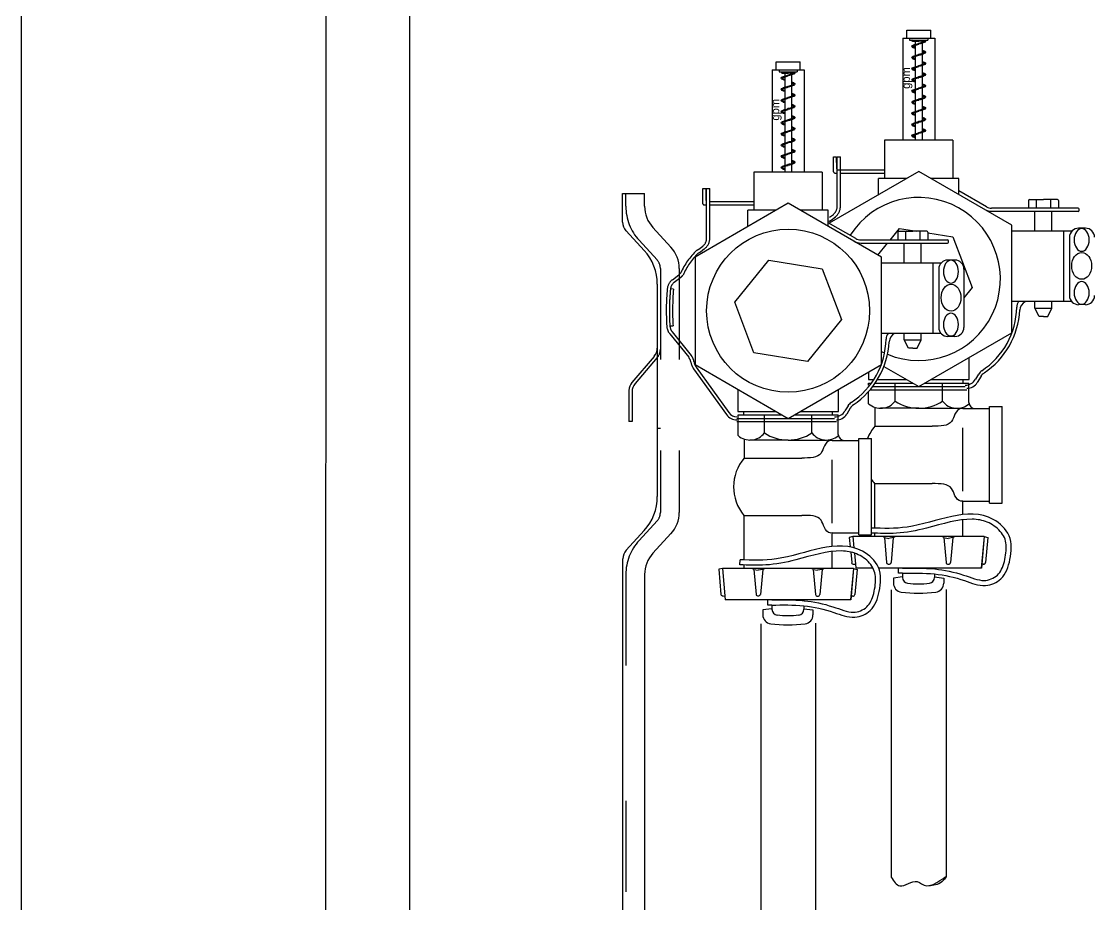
# Paper-space layout 'WB-R INST' of a CAD drawing. Header units: inches. Extents: x 0.2 to 34.4, y 0.5 to 23.
# Drawn here: x 13.232 to 14.412, y 19.103 to 20.073 of the extents above; entities that cross this region are included whole.
import ezdxf

# ---------------------------------------------------------------- set-up
doc = ezdxf.new("R2010")
doc.units = ezdxf.units.IN
doc.header["$MEASUREMENT"] = 0
doc.linetypes.add('DASHED', pattern=[0.75, 0.5, -0.25])
for name, color, linetype in [('D_CLAMP', 4, 'Continuous'), ('D_OBJECTS', 4, 'Continuous'), ('D_PEX TUBING', 6, 'Continuous'), ('S_PANEL DETAIL', 7, 'Continuous')]:
    doc.layers.add(name, color=color, linetype=linetype)
doc.styles.get("Standard").update_dxf_attribs({"font": 'arial.ttf'})

# ---------------------------------------------------------------- blocks, each defined once
blk = doc.blocks.new('WB-R Bury Point Detail')
at = {"layer": 'D_CLAMP', "color": 1}
blk.add_line((82.74, 527.88), (83.01, 527.88), dxfattribs=at)
at = {"layer": 'D_CLAMP'}
for p, q in [((83.01, 524.48), (83.01, 527.98)), ((83.33, 524.47), (83.33, 527.98)), ((68.42, 508.68), (68.42, 508.7))]:
    blk.add_line(p, q, dxfattribs=at)
at = {"layer": 'D_CLAMP', "color": 1}
for centre in [(82.74, 527.99), (83.06, 528.31)]:
    blk.add_arc(centre, 0.102, 180, 270, dxfattribs=at)
at = {"layer": 'D_CLAMP', "color": 142}
blk.add_arc((66.26, 518.34), 1.02, 307.6239, 322.3269, dxfattribs=at)
at = {"layer": 'D_OBJECTS', "color": 42, "ltscale": 12}
for p, q in [((90.08, 541.61), (90.08, 542.43)), ((90.08, 542.43), (92.53, 542.43)), ((92.53, 541.61), (92.53, 542.43)), ((89.68, 541.61), (92.94, 541.61)), ((89.68, 541.61), (89.68, 531.22)), ((90.38, 541.61), (90.38, 541.41)), ((90.38, 541.41), (92.23, 541.41)), ((90.65, 541.32), (91.46, 541.32)), ((90.69, 541.32), (90.69, 541.29)), ((90.69, 541.29), (91.31, 541.29)), ((90.96, 541.29), (90.96, 540.98)), ((90.96, 540.9), (90.96, 539.84)), ((91.93, 541.29), (91.31, 541.29)), ((91.46, 541.32), (91.46, 541.41)), ((91.65, 541.29), (91.65, 541.17)), ((91.65, 541.09), (91.65, 540.04)), ((91.93, 541.41), (91.93, 541.29)), ((92.23, 541.61), (92.23, 541.41)), ((92.94, 541.61), (92.94, 531.22)), ((91.65, 539.95), (91.65, 538.9)), ((76.78, 538.38), (76.78, 539.19)), ((76.78, 539.19), (79.23, 539.19)), ((79.23, 538.38), (79.23, 539.19)), ((90.96, 539.76), (90.96, 538.71)), ((91.65, 538.81), (91.65, 537.76)), ((76.37, 538.38), (79.63, 538.38)), ((76.37, 538.38), (76.37, 527.98)), ((77.08, 538.38), (77.08, 538.18)), ((77.08, 538.18), (78.93, 538.18)), ((77.35, 538.09), (78.15, 538.09)), ((77.38, 538.09), (77.38, 538.06)), ((77.38, 538.06), (78, 538.06)), ((77.66, 538.06), (77.66, 537.75)), ((77.66, 537.66), (77.66, 536.61)), ((78.62, 538.06), (78, 538.06)), ((78.15, 538.09), (78.15, 538.18)), ((78.35, 538.06), (78.35, 537.94)), ((78.35, 537.85), (78.35, 536.8)), ((78.62, 538.18), (78.62, 538.06)), ((78.93, 538.38), (78.93, 538.18)), ((79.63, 538.38), (79.63, 527.98)), ((90.96, 538.62), (90.96, 537.57)), ((91.65, 537.68), (91.65, 536.62)), ((77.66, 536.52), (77.66, 535.47)), ((78.35, 536.72), (78.35, 535.66)), ((90.96, 537.48), (90.96, 536.43)), ((91.65, 536.54), (91.65, 535.49)), ((78.35, 535.58), (78.35, 534.53)), ((90.96, 536.35), (90.96, 535.29)), ((77.66, 535.39), (77.66, 534.33)), ((78.35, 534.44), (78.35, 533.39)), ((90.96, 535.21), (90.96, 534.16)), ((91.65, 535.4), (91.65, 534.35)), ((77.66, 534.25), (77.66, 533.2)), ((78.35, 533.3), (78.35, 532.25)), ((90.96, 534.07), (90.96, 533.02)), ((91.65, 534.26), (91.65, 533.21)), ((77.66, 533.11), (77.66, 532.06)), ((78.35, 532.17), (78.35, 531.11)), ((90.96, 532.93), (90.96, 531.88)), ((91.65, 533.12), (91.65, 532.07)), ((77.66, 531.97), (77.66, 530.92)), ((90.96, 531.79), (90.96, 531.22)), ((91.65, 531.99), (91.65, 531.22)), ((77.66, 530.84), (77.66, 529.78)), ((78.35, 531.03), (78.35, 529.98)), ((77.66, 529.7), (77.66, 528.65)), ((78.35, 529.89), (78.35, 528.84)), ((77.66, 528.56), (77.66, 527.98)), ((78.35, 528.75), (78.35, 527.98))]:
    blk.add_line(p, q, dxfattribs=at)
at = {"layer": 'D_OBJECTS', "color": 1, "ltscale": 12}
for p, q in [((87.83, 531.22), (87.83, 527.32)), ((94.78, 531.22), (87.83, 531.22)), ((94.78, 531.22), (94.78, 527.32)), ((81.48, 527.98), (74.52, 527.98)), ((74.52, 527.98), (74.52, 524.09)), ((81.48, 527.98), (81.48, 524.09)), ((90.07, 527.32), (87.22, 527.32)), ((87.22, 525.68), (87.22, 527.32)), ((95.39, 527.32), (92.57, 527.32)), ((95.39, 525.69), (95.39, 527.32)), ((76.76, 524.09), (73.91, 524.09)), ((73.91, 522.44), (73.91, 524.09)), ((82.09, 524.09), (79.26, 524.09)), ((82.09, 522.46), (82.09, 524.09)), ((106.89, 521.95), (100.8, 521.95)), ((106.04, 521.95), (106.04, 514.79)), ((106.65, 521.34), (106.65, 515.4)), ((108.29, 522.26), (107.58, 522.26)), ((93.58, 518.72), (87.5, 518.72)), ((92.74, 518.72), (92.74, 511.55)), ((93.35, 518.1), (93.35, 512.17)), ((94.99, 519.02), (94.27, 519.02)), ((95.91, 518.1), (95.91, 512.17)), ((106.89, 514.79), (100.8, 514.79)), ((108.29, 514.48), (107.58, 514.48)), ((93.58, 511.55), (87.5, 511.55)), ((94.99, 511.25), (94.27, 511.25)), ((96.41, 509.08), (96.41, 506.86)), ((86.18, 507.62), (86.18, 506.86)), ((86.2, 506.86), (86.74, 506.86)), ((86.21, 506.49), (86.49, 506.49)), ((86.21, 506.28), (86.21, 506.49)), ((86.62, 506.14), (96.04, 506.14)), ((86.88, 506.49), (90.7, 506.49)), ((87.12, 506.86), (90.07, 506.86)), ((88.9, 504.66), (88.9, 506.49)), ((91.93, 506.49), (96.42, 506.49)), ((92.57, 506.86), (96.43, 506.86)), ((93.74, 504.66), (93.74, 506.49)), ((95.83, 506.49), (95.83, 506.86)), ((96.42, 504.51), (96.42, 506.49)), ((72.88, 505.87), (72.88, 503.62)), ((83.11, 505.85), (83.11, 503.62)), ((86.21, 504.39), (86.21, 505.64)), ((86.37, 505.82), (96.22, 505.82)), ((91.32, 503.94), (87.42, 503.94)), ((91.32, 503.94), (95.22, 503.94)), ((72.8, 502.9), (82.74, 502.9)), ((72.9, 503.62), (76.76, 503.62)), ((72.91, 503.26), (77.39, 503.26)), ((72.91, 501.16), (72.91, 503.26)), ((73.5, 503.26), (73.5, 503.62)), ((75.59, 501.42), (75.59, 503.26)), ((78.63, 503.26), (83.12, 503.26)), ((79.26, 503.62), (83.13, 503.62)), ((80.43, 501.42), (80.43, 503.26)), ((82.53, 503.26), (82.53, 503.63)), ((83.12, 501.28), (83.12, 503.26)), ((72.8, 502.58), (82.92, 502.58)), ((78.01, 500.7), (74.11, 500.7)), ((78.01, 500.7), (81.92, 500.7))]:
    blk.add_line(p, q, dxfattribs=at)
at = {"layer": 'D_OBJECTS', "color": 142, "ltscale": 12}
for p, q in [((82.63, 529.53), (82.95, 529.53)), ((82.63, 527.99), (82.63, 529.53)), ((82.96, 528.31), (82.95, 529.53)), ((83.01, 529.53), (83.33, 529.53)), ((83.01, 524.48), (83.01, 529.53)), ((83.33, 524.47), (83.33, 529.53)), ((98.21, 524.43), (95.39, 526.06)), ((102.48, 525.09), (102.48, 524.3)), ((102.58, 525.19), (104, 525.19)), ((103.27, 525.19), (103.27, 524.3)), ((105.43, 525.19), (104, 525.19)), ((104.74, 525.19), (104.74, 524.3)), ((105.53, 525.09), (105.53, 524.3)), ((107.53, 524.3), (98.72, 524.3)), ((98.72, 523.98), (107.53, 523.98)), ((103.14, 521.95), (103.14, 523.98)), ((104.86, 521.95), (104.86, 523.98)), ((107.63, 524.08), (107.63, 524.19)), ((84.9, 521.2), (82.09, 522.82)), ((89.17, 521.86), (89.17, 521.06)), ((89.28, 521.96), (90.7, 521.96)), ((89.96, 521.96), (89.96, 521.06)), ((92.12, 521.96), (90.7, 521.96)), ((91.43, 521.96), (91.43, 521.06)), ((92.22, 521.86), (92.22, 521.06)), ((94.23, 521.06), (85.41, 521.06)), ((85.41, 520.74), (94.23, 520.74)), ((89.84, 518.72), (89.84, 520.74)), ((91.56, 518.72), (91.56, 520.74)), ((103.14, 514.13), (103.14, 514.79)), ((103.14, 514.22), (103.14, 514.79)), ((104.86, 514.13), (104.86, 514.79)), ((104.86, 514.29), (104.86, 514.79)), ((103.14, 514.13), (104.86, 514.13)), ((103.56, 513.29), (103.14, 514.13)), ((104.44, 513.29), (104.86, 514.13)), ((104, 513.29), (103.56, 513.29)), ((104, 513.29), (104.44, 513.29)), ((89.84, 510.9), (89.84, 511.55)), ((89.84, 510.99), (89.84, 511.55)), ((91.56, 510.9), (91.56, 511.55)), ((91.56, 511.06), (91.56, 511.55)), ((89.84, 510.9), (91.56, 510.9)), ((90.26, 510.06), (89.84, 510.9)), ((91.14, 510.06), (91.56, 510.9)), ((90.7, 510.06), (90.26, 510.06)), ((90.7, 510.06), (91.14, 510.06)), ((97.41, 507.42), (97.09, 506.89)), ((97.65, 507.19), (97.27, 506.57)), ((84.11, 504.19), (83.79, 503.66)), ((84.34, 503.96), (83.97, 503.34)), ((86.84, 504.03), (86.84, 502.1)), ((95.8, 503.9), (98.52, 503.9)), ((97.04, 503.9), (98.52, 503.9)), ((98.52, 504.1), (99.8, 504.1)), ((98.52, 494.27), (98.52, 504.1)), ((99.8, 494.27), (99.8, 504.1)), ((86.84, 502.1), (92.69, 502.1)), ((95.79, 495.48), (95.79, 501.94)), ((73.54, 500.8), (73.54, 498.87)), ((85.22, 500.86), (86.5, 500.86)), ((85.22, 491.04), (85.22, 500.86)), ((86.5, 491.04), (86.5, 500.86)), ((73.54, 498.87), (79.39, 498.87)), ((82.48, 492.25), (82.48, 498.7)), ((86.82, 496.26), (92.69, 496.26)), ((86.82, 496.26), (86.82, 491.73)), ((95.77, 494.47), (95.77, 493.11)), ((95.8, 494.47), (98.52, 494.47)), ((98.52, 494.27), (99.8, 494.27)), ((73.51, 493.03), (79.39, 493.03)), ((73.51, 493.03), (73.51, 488.49)), ((95.77, 492.59), (95.77, 490.87)), ((82.47, 491.24), (82.46, 489.87)), ((82.49, 491.24), (85.22, 491.24)), ((84.61, 490.87), (84.24, 490.77)), ((84.24, 490.77), (84.33, 489.83)), ((84.61, 490.87), (84.71, 489.74)), ((97.98, 490.87), (84.61, 490.87)), ((85.22, 491.04), (86.5, 491.04)), ((86.82, 491.22), (86.82, 490.87)), ((87.81, 490.77), (87.66, 490.87)), ((87.81, 490.77), (88.04, 488.22)), ((87.81, 490.77), (88.27, 490.69)), ((88.72, 490.77), (88.27, 490.69)), ((88.72, 490.77), (88.49, 488.22)), ((88.72, 490.77), (88.87, 490.87)), ((93.86, 490.77), (93.71, 490.87)), ((93.86, 490.77), (94.1, 488.22)), ((93.86, 490.77), (94.32, 490.69)), ((94.78, 490.77), (94.32, 490.69)), ((94.78, 490.77), (94.54, 488.22)), ((94.78, 490.77), (94.93, 490.87)), ((97.97, 490.87), (97.68, 487.67)), ((97.98, 490.87), (97.69, 487.67)), ((97.97, 490.87), (98.34, 490.77)), ((98.34, 490.77), (98.11, 488.22)), ((73.1, 488), (73.12, 488.51)), ((82.46, 489.36), (82.46, 487.64)), ((84.38, 489.3), (84.48, 488.23)), ((84.77, 489.19), (84.9, 487.68)), ((71.31, 487.64), (70.94, 487.54)), ((70.94, 487.54), (71.17, 484.99)), ((71.31, 487.64), (71.6, 484.44)), ((84.68, 487.64), (71.31, 487.64)), ((73.51, 487.98), (73.51, 487.64)), ((74.5, 487.53), (74.35, 487.64)), ((74.5, 487.53), (74.74, 484.99)), ((74.5, 487.53), (74.96, 487.46)), ((75.42, 487.53), (74.96, 487.46)), ((75.42, 487.53), (75.18, 484.99)), ((75.42, 487.53), (75.57, 487.64)), ((80.56, 487.53), (80.41, 487.64)), ((80.56, 487.53), (80.79, 484.99)), ((80.56, 487.53), (81.01, 487.45)), ((81.47, 487.53), (81.01, 487.45)), ((81.47, 487.53), (81.24, 484.99)), ((81.47, 487.53), (81.62, 487.64)), ((84.67, 487.63), (84.37, 484.44)), ((84.68, 487.64), (84.38, 484.44)), ((84.66, 488.06), (84.87, 488.07)), ((84.67, 487.63), (85.04, 487.53)), ((85.04, 487.53), (84.8, 484.99)), ((86.65, 487.67), (84.9, 487.67)), ((97.69, 487.67), (87.22, 487.67)), ((89.24, 487.14), (89.24, 487.67)), ((89.67, 487.68), (89.67, 487.65)), ((92.91, 487.68), (92.91, 487.58)), ((97.92, 488.05), (97.71, 488.07)), ((89.67, 486.77), (88.73, 486.64)), ((88.73, 486.64), (88.73, 486.14)), ((89.67, 487.14), (89.24, 487.14)), ((89.67, 487.14), (89.67, 486.71)), ((92.91, 487.07), (92.91, 486.7)), ((92.91, 486.77), (93.85, 486.64)), ((93.85, 486.64), (93.85, 486.14)), ((71.36, 484.82), (71.56, 484.84)), ((84.38, 484.44), (71.59, 484.44)), ((75.93, 483.9), (75.93, 484.44)), ((76.36, 484.44), (76.36, 484.42)), ((79.6, 484.44), (79.6, 484.35)), ((84.61, 484.82), (84.41, 484.84)), ((76.36, 483.53), (75.43, 483.41)), ((75.43, 483.41), (75.43, 482.91)), ((76.36, 483.9), (75.93, 483.9)), ((76.36, 483.9), (76.36, 483.47)), ((79.6, 483.83), (79.6, 483.47)), ((79.61, 483.53), (80.54, 483.41)), ((80.54, 483.41), (80.54, 482.9))]:
    blk.add_line(p, q, dxfattribs=at)
at = {"layer": 'D_OBJECTS', "color": 142, "linetype": 'DASHED'}
for p, q in [((83.06, 528.2), (87.83, 528.2)), ((83.33, 527.88), (87.83, 527.88)), ((61.48, 524.49), (61.48, 525.79)), ((63.4, 524.49), (63.4, 525.79)), ((63.4, 524.49), (63.4, 525.79)), ((69.33, 526.3), (69.65, 526.3)), ((69.33, 524.75), (69.33, 526.3)), ((69.65, 525.07), (69.65, 526.3)), ((69.71, 526.3), (70.03, 526.3)), ((69.71, 521.25), (69.71, 526.3)), ((70.03, 521.24), (70.03, 526.3)), ((69.43, 524.65), (69.71, 524.65)), ((70.03, 524.97), (74.52, 524.97)), ((70.03, 524.65), (74.52, 524.65)), ((82.23, 523.37), (82.62, 523.67)), ((82.39, 523.09), (82.82, 523.42)), ((62.83, 521.03), (64.67, 519.03)), ((68.92, 520.14), (69.31, 520.44)), ((69.09, 519.86), (69.51, 520.19)), ((65, 518.16), (65, 493.33)), ((66.92, 518.16), (66.92, 493.33)), ((66.22, 517.01), (66.89, 517.53)), ((66.42, 516.76), (67.08, 517.28)), ((66.34, 516.04), (66.02, 516.08)), ((65.95, 511.52), (67.89, 509.12)), ((65.95, 511.52), (66.55, 510.79)), ((66.29, 512.3), (65.97, 512.28)), ((66.2, 511.72), (68.14, 509.32)), ((62.83, 490.46), (64.67, 492.47)), ((61.48, 487.01), (61.48, 469.8)), ((61.48, 463.98), (61.48, 447.07))]:
    blk.add_line(p, q, dxfattribs=at)
at = {"layer": 'D_OBJECTS', "color": 142}
for p, q in [((61.16, 525.79), (63.4, 525.79)), ((61.16, 522.87), (61.16, 525.79)), ((63.4, 524.49), (63.4, 525.79)), ((64.24, 522.33), (66.08, 520.32)), ((61.5, 522.01), (63.34, 520)), ((64.68, 516.55), (64.68, 494.95)), ((64.38, 509.22), (62.11, 506.57)), ((64.69, 509.11), (62.43, 506.45)), ((68.65, 508.13), (71.97, 503.49)), ((68.39, 507.95), (71.72, 503.3)), ((61.8, 505.74), (61.8, 502.57)), ((62.12, 505.62), (62.12, 502.57)), ((62.12, 502.57), (61.8, 502.57)), ((64.68, 501.91), (65, 501.91)), ((82.49, 500.66), (85.22, 500.66)), ((61.5, 489.49), (63.34, 491.49)), ((64.24, 489.17), (66.08, 491.17)), ((61.16, 488.62), (61.16, 446.92)), ((63.4, 487.01), (63.4, 447.07))]:
    blk.add_line(p, q, dxfattribs=at)
at = {"layer": 'D_OBJECTS', "ltscale": 12}
for p, q in [((94.33, 520.85), (94.33, 520.96)), ((83.73, 500.66), (85.22, 500.66))]:
    blk.add_line(p, q, dxfattribs=at)
at = {"layer": 'D_OBJECTS', "color": 1, "ltscale": 12}
for points in [[(91.32, 528.04), (82.18, 522.77)], [(91.32, 506.14), (100.8, 511.61), (100.8, 522.57), (91.32, 528.04)], [(78.01, 524.81), (68.53, 519.33), (68.53, 508.38), (78.01, 502.9)], [(78.01, 502.9), (87.5, 508.38), (87.5, 519.33), (78.01, 524.81)], [(88.39, 521.06), (89.35, 522.24), (91.1, 521.96)], [(92.22, 521.78), (94.79, 521.37), (96.76, 516.22), (95.91, 515.17)], [(87.15, 519.53), (88.13, 520.74)], [(87.46, 508.36), (87.49, 508.35)], [(87.77, 508.19), (91.32, 506.14)]]:
    blk.add_lwpolyline(points, dxfattribs=at)
blk.add_lwpolyline([(81.49, 518.13), (83.45, 512.98), (79.98, 508.71), (74.53, 509.58), (72.57, 514.73), (76.05, 519.01)], close=True, dxfattribs=at)
blk.add_circle((78.01, 513.86), 8.3, dxfattribs=at)
at = {"layer": 'D_OBJECTS', "color": 42, "ltscale": 12}
for centre, radius, start, end in [((90.65, 541.36), 0.0448, 90, 270), ((90.75, 540.76), 0.0408, 120.758, 241.4228), ((91.86, 540.17), 0.0408, 300.758, 61.4228), ((90.75, 539.63), 0.0408, 120.758, 241.4228), ((91.86, 539.03), 0.0408, 300.758, 61.4228), ((77.35, 538.13), 0.0448, 90, 270), ((90.75, 538.49), 0.0408, 120.758, 241.4228), ((91.86, 537.89), 0.0408, 300.758, 61.4228), ((77.45, 537.53), 0.0408, 120.758, 241.4228), ((78.56, 536.93), 0.0408, 300.758, 61.4228), ((90.75, 537.35), 0.0408, 120.758, 241.4228), ((91.86, 536.76), 0.0408, 300.758, 61.4228), ((77.45, 536.39), 0.0408, 120.758, 241.4228), ((78.56, 535.8), 0.0408, 300.758, 61.4228), ((90.75, 536.21), 0.0408, 120.758, 241.4228), ((91.86, 535.62), 0.0408, 300.758, 61.4228), ((77.45, 535.25), 0.0408, 120.758, 241.4228), ((78.56, 534.66), 0.0408, 300.758, 61.4228), ((90.75, 535.08), 0.0408, 120.758, 241.4228), ((91.86, 534.48), 0.0408, 300.758, 61.4228), ((77.45, 534.12), 0.0408, 120.758, 241.4228), ((78.56, 533.52), 0.0408, 300.758, 61.4228), ((90.75, 533.94), 0.0408, 120.758, 241.4228), ((91.86, 533.34), 0.0408, 300.758, 61.4228), ((77.45, 532.98), 0.0408, 120.758, 241.4228), ((78.56, 532.38), 0.0408, 300.758, 61.4228), ((90.75, 532.8), 0.0408, 120.758, 241.4228), ((91.86, 532.2), 0.0408, 300.758, 61.4228), ((77.45, 531.84), 0.0408, 120.758, 241.4228), ((78.56, 531.25), 0.0408, 300.758, 61.4228), ((90.75, 531.66), 0.0408, 120.758, 241.4228), ((77.45, 530.7), 0.0408, 120.758, 241.4228), ((78.56, 530.11), 0.0408, 300.758, 61.4228), ((77.45, 529.57), 0.0408, 120.758, 241.4228), ((78.56, 528.97), 0.0408, 300.758, 61.4228), ((77.45, 528.43), 0.0408, 120.758, 241.4228)]:
    blk.add_arc(centre, radius, start, end, dxfattribs=at)
at = {"layer": 'D_OBJECTS', "color": 142, "linetype": 'DASHED'}
for centre, radius, start, end in [((69.43, 524.75), 0.102, 180, 270), ((69.75, 525.07), 0.102, 180, 245.192), ((66.6, 524.49), 5.12, 180, 222.5104), ((81.99, 524.48), 1.02, 307.6239, 0), ((82, 524.47), 1.33, 307.6239, 0), ((81.77, 523.9), 1.02, 292.4308, 307.6239), ((68.69, 521.25), 1.02, 307.6239, 0), ((68.7, 521.24), 1.33, 307.6239, 0), ((68.3, 520.95), 1.02, 292.9209, 307.6239), ((73.91, 514.59), 7.52, 133.8736, 155.4129), ((73.83, 514.62), 7.13, 134.306, 156.2266), ((68.46, 520.67), 1.02, 292.4308, 307.6239), ((63.72, 518.16), 1.28, 0, 42.5104), ((67.03, 515.96), 1.33, 127.6239, 174.878), ((66.49, 518.11), 1.02, 307.6239, 322.8169), ((90.49, 513.86), 24.89, 174.878, 183.6295), ((90.81, 513.86), 24.89, 174.878, 183.6295), ((90.49, 513.86), 24.57, 174.8916, 183.6194), ((67.04, 515.95), 1.02, 127.6239, 174.8916), ((90.81, 513.86), 24.57, 174.8916, 183.6194), ((66.98, 512.36), 1.33, 183.6295, 219.5109), ((66.99, 512.37), 1.02, 183.6194, 219.5109), ((63.72, 509.94), 1.28, 319.5103, 0), ((67.11, 508.47), 1.33, 10, 39.5109), ((67.11, 508.47), 1.01, 10, 39.5109), ((69.73, 508.91), 1.65, 190, 215.56), ((69.73, 508.91), 1.33, 190, 215.56), ((63.72, 493.33), 1.28, 317.4896, 0), ((66.6, 487.01), 5.12, 137.4896, 180)]:
    blk.add_arc(centre, radius, start, end, dxfattribs=at)
at = {"layer": 'D_OBJECTS', "color": 1, "ltscale": 12}
for centre, radius, start, end in [((91.32, 517.09), 8.3, 247.4393, 147.5688), ((107.58, 521.34), 0.921, 90, 180), ((108.29, 521.34), 0.921, 0, 90), ((94.27, 518.1), 0.921, 90, 180), ((94.99, 518.1), 0.921, 0, 90), ((107.58, 515.4), 0.921, 180, 270), ((108.29, 515.4), 0.921, 270, 0), ((94.27, 512.17), 0.921, 180, 270), ((94.99, 512.17), 0.921, 270, 0), ((91.32, 517.09), 8.3, 242.6176, 245.1837), ((87.43, 505.79), 1.86, 228.9317, 322.2395), ((91.32, 508.37), 4.43, 236.8911, 270), ((91.32, 508.37), 4.43, 270, 303.1089), ((95.21, 505.79), 1.86, 217.7605, 311.0683), ((97.04, 504.51), 0.614, 180, 270), ((74.13, 502.56), 1.86, 228.9317, 322.2395), ((78.01, 505.13), 4.43, 236.8911, 270), ((78.01, 505.13), 4.43, 270, 303.1089), ((81.9, 502.56), 1.86, 217.7605, 311.0683), ((83.73, 501.28), 0.614, 180, 270)]:
    blk.add_arc(centre, radius, start, end, dxfattribs=at)
at = {"layer": 'D_OBJECTS', "color": 142, "ltscale": 12}
for centre, radius, start, end in [((102.58, 525.09), 0.102, 90, 180), ((105.43, 525.09), 0.102, 0, 90), ((98.72, 525.32), 1.34, 240, 270), ((98.72, 525.32), 1.02, 240, 270), ((107.53, 524.19), 0.102, 0, 90), ((107.53, 524.08), 0.102, 270, 0), ((89.28, 521.86), 0.102, 90, 180), ((92.12, 521.86), 0.102, 0, 90), ((85.41, 522.09), 1.34, 240, 270), ((85.41, 522.09), 1.02, 240, 270), ((102.31, 514.19), 1.02, 144.1313, 178.9218), ((102.62, 513.88), 1.02, 117.6073, 177.0544), ((93.39, 514.36), 7.9, 303.2795, 358.9218), ((93.39, 514.36), 8.22, 303.7362, 357.0544), ((89.01, 510.95), 1.02, 144.1313, 178.9218), ((89.32, 510.65), 1.02, 117.6073, 177.0544), ((80.08, 511.12), 7.9, 303.2795, 358.9218), ((80.08, 511.12), 8.22, 303.7362, 357.0544), ((98.29, 506.89), 1.02, 123.2795, 149.0362), ((98.52, 506.67), 1.02, 123.7362, 149.0362), ((96.04, 507.52), 1.23, 270, 329.0362), ((96.22, 507.2), 1.23, 270, 329.0362), ((84.98, 503.66), 1.02, 123.2795, 149.0362), ((85.22, 503.43), 1.02, 123.7362, 149.0362), ((82.74, 504.29), 1.23, 270, 329.0362), ((82.92, 503.97), 1.23, 270, 329.0362), ((90.28, 499.17), 4.52, 139.5314, 157.9999), ((76.98, 495.93), 4.52, 139.5314, 219.9483), ((90.28, 499.17), 4.52, 213.108, 219.9483), ((84.66, 488.24), 0.188, 185.2457, 280.4913), ((88.23, 488.24), 0.188, 185.2457, 280.4913), ((88.3, 488.24), 0.188, 259.4323, 354.678), ((94.28, 488.24), 0.188, 185.2838, 280.5295), ((94.35, 488.24), 0.188, 259.4705, 354.7162), ((97.92, 488.24), 0.188, 259.4705, 354.7162), ((90.25, 486.7), 0.584, 179.9809, 262.8267), ((92.32, 486.7), 0.584, 277.1351, 359.9809), ((89.65, 486.14), 0.921, 179.9809, 262.8267), ((91.29, 499.18), 14.07, 262.8267, 277.1351), ((91.29, 494.97), 8.91, 262.8267, 277.1351), ((92.93, 486.14), 0.921, 277.1351, 359.9809), ((71.36, 485.01), 0.188, 185.2457, 280.4913), ((74.93, 485.01), 0.188, 185.2457, 280.4913), ((74.99, 485.01), 0.188, 259.4323, 354.678), ((80.98, 485), 0.188, 185.2838, 280.5295), ((81.05, 485), 0.188, 259.4705, 354.7162), ((84.61, 485), 0.188, 259.4705, 354.7162), ((76.95, 483.47), 0.584, 179.9809, 262.8267), ((79.02, 483.47), 0.584, 277.1351, 359.9809), ((76.35, 482.91), 0.921, 179.9809, 262.8267), ((77.99, 495.95), 14.07, 262.8267, 277.1351), ((77.99, 491.74), 8.91, 262.8267, 277.1351), ((79.62, 482.91), 0.921, 277.1351, 359.9809)]:
    blk.add_arc(centre, radius, start, end, dxfattribs=at)
at = {"layer": 'D_OBJECTS', "color": 142}
for centre, radius, start, end in [((66.6, 524.49), 3.2, 180, 222.5104), ((62.44, 522.87), 1.28, 180, 222.5104), ((63.72, 518.16), 3.2, 0, 42.5104), ((59.57, 516.55), 5.12, 0, 42.5104), ((63.4, 510.06), 1.28, 319.5103, 0), ((63.08, 505.74), 1.28, 139.5103, 180), ((63.4, 505.62), 1.28, 139.5103, 180), ((72.8, 504.07), 1.33, 215.56, 270), ((72.8, 504.08), 1.02, 215.56, 270), ((59.57, 494.95), 5.12, 317.4896, 0), ((63.72, 493.33), 3.2, 317.4896, 0), ((62.68, 488.53), 1.51, 140.9235, 176.566), ((66.6, 487.01), 3.2, 137.4896, 180)]:
    blk.add_arc(centre, radius, start, end, dxfattribs=at)
at = {"layer": 'D_OBJECTS', "ltscale": 12}
for centre, start, end in [((94.23, 520.96), 0, 90), ((94.23, 520.85), 270, 0)]:
    blk.add_arc(centre, 0.102, start, end, dxfattribs=at)
at = {"layer": 'D_OBJECTS', "color": 1, "ltscale": 12, "extrusion": (0, 0, -1)}
for centre in [(107.9, 521.07), (94.59, 517.84), (107.9, 515.68), (94.59, 512.45)]:
    blk.add_ellipse(centre, major_axis=(0, 1.16), ratio=0.659326, dxfattribs=at)
at = {"layer": 'D_OBJECTS', "color": 1, "ltscale": 12}
for centre in [(107.9, 518.43), (94.6, 515.19)]:
    blk.add_ellipse(centre, major_axis=(0, -1.37), ratio=0.737405, dxfattribs=at)
at = {"layer": 'D_OBJECTS', "color": 42, "ltscale": 12}
for points, knots in [([(90.96, 540.54), (90.81, 540.6), (90.68, 540.64), (90.59, 540.76), (90.61, 540.82), (90.7, 540.89), (90.76, 540.92), (90.97, 540.99), (91.13, 541.03), (91.3, 541.07)], [0, 0, 0, 0, 0.0414597, 0.0414597, 0.0659514, 0.0659514, 0.0904432, 0.0904432, 0.1300967, 0.1300967, 0.1300967, 0.1300967]), ([(90.73, 540.8), (90.77, 540.82), (90.84, 540.86), (91.03, 540.92), (91.17, 540.96), (91.32, 541)], [0.07116385, 0.07116385, 0.07116385, 0.07116385, 0.09540635, 0.09540635, 0.13009672, 0.13009672, 0.13009672, 0.13009672]), ([(91.88, 541.27), (91.84, 541.25), (91.78, 541.21), (91.58, 541.15), (91.44, 541.11), (91.3, 541.07)], [0.07116385, 0.07116385, 0.07116385, 0.07116385, 0.09540635, 0.09540635, 0.13009672, 0.13009672, 0.13009672, 0.13009672]), ([(91.93, 541.39), (91.97, 541.38), (91.98, 541.37), (92.03, 541.31), (92, 541.25), (91.91, 541.18), (91.85, 541.16), (91.65, 541.08), (91.48, 541.04), (91.32, 541)], [0.03434367, 0.03434367, 0.03434367, 0.03434367, 0.04145969, 0.04145969, 0.06595145, 0.06595145, 0.09044321, 0.09044321, 0.13009672, 0.13009672, 0.13009672, 0.13009672]), ([(91.88, 541.27), (91.89, 541.28), (91.91, 541.28), (91.91, 541.29), (91.91, 541.29)], [0, 0, 0, 0, 0.004021317, 0.005032922, 0.005032922, 0.005032922, 0.005032922]), ([(90.96, 539.41), (90.81, 539.46), (90.68, 539.5), (90.59, 539.62), (90.61, 539.68), (90.7, 539.75), (90.76, 539.78), (90.97, 539.85), (91.13, 539.89), (91.3, 539.94)], [0, 0, 0, 0, 0.0414597, 0.0414597, 0.0659514, 0.0659514, 0.0904432, 0.0904432, 0.1300967, 0.1300967, 0.1300967, 0.1300967]), ([(90.73, 539.66), (90.77, 539.69), (90.84, 539.72), (91.03, 539.78), (91.17, 539.82), (91.32, 539.86)], [0.07116385, 0.07116385, 0.07116385, 0.07116385, 0.09540635, 0.09540635, 0.13009672, 0.13009672, 0.13009672, 0.13009672]), ([(91.88, 540.13), (91.84, 540.11), (91.78, 540.08), (91.58, 540.01), (91.44, 539.97), (91.3, 539.94)], [0.07116385, 0.07116385, 0.07116385, 0.07116385, 0.09540635, 0.09540635, 0.13009672, 0.13009672, 0.13009672, 0.13009672]), ([(91.65, 540.39), (91.8, 540.33), (91.93, 540.3), (92.03, 540.18), (92, 540.11), (91.91, 540.05), (91.85, 540.02), (91.65, 539.94), (91.48, 539.9), (91.32, 539.86)], [0, 0, 0, 0, 0.0414597, 0.0414597, 0.0659514, 0.0659514, 0.0904432, 0.0904432, 0.1300967, 0.1300967, 0.1300967, 0.1300967]), ([(90.96, 538.27), (90.81, 538.32), (90.68, 538.36), (90.59, 538.48), (90.61, 538.55), (90.7, 538.61), (90.76, 538.64), (90.97, 538.71), (91.13, 538.76), (91.3, 538.8)], [0, 0, 0, 0, 0.0414597, 0.0414597, 0.0659514, 0.0659514, 0.0904432, 0.0904432, 0.1300967, 0.1300967, 0.1300967, 0.1300967]), ([(90.73, 538.52), (90.77, 538.55), (90.84, 538.58), (91.03, 538.64), (91.17, 538.68), (91.32, 538.72)], [0.07116385, 0.07116385, 0.07116385, 0.07116385, 0.09540635, 0.09540635, 0.13009672, 0.13009672, 0.13009672, 0.13009672]), ([(91.88, 539), (91.84, 538.97), (91.78, 538.94), (91.58, 538.88), (91.44, 538.84), (91.3, 538.8)], [0.07116385, 0.07116385, 0.07116385, 0.07116385, 0.09540635, 0.09540635, 0.13009672, 0.13009672, 0.13009672, 0.13009672]), ([(91.65, 539.25), (91.8, 539.2), (91.93, 539.16), (92.03, 539.04), (92, 538.97), (91.91, 538.91), (91.85, 538.88), (91.65, 538.81), (91.48, 538.76), (91.32, 538.72)], [0, 0, 0, 0, 0.0414597, 0.0414597, 0.0659514, 0.0659514, 0.0904432, 0.0904432, 0.1300967, 0.1300967, 0.1300967, 0.1300967]), ([(77.66, 537.31), (77.51, 537.37), (77.38, 537.4), (77.28, 537.52), (77.31, 537.59), (77.39, 537.65), (77.46, 537.68), (77.66, 537.75), (77.83, 537.8), (77.99, 537.84)], [0, 0, 0, 0, 0.0414597, 0.0414597, 0.0659514, 0.0659514, 0.0904432, 0.0904432, 0.1300967, 0.1300967, 0.1300967, 0.1300967]), ([(77.43, 537.57), (77.47, 537.59), (77.53, 537.62), (77.73, 537.69), (77.87, 537.72), (78.01, 537.76)], [0.07116385, 0.07116385, 0.07116385, 0.07116385, 0.09540635, 0.09540635, 0.13009672, 0.13009672, 0.13009672, 0.13009672]), ([(78.58, 538.04), (78.54, 538.01), (78.47, 537.98), (78.28, 537.92), (78.14, 537.88), (77.99, 537.84)], [0.07116385, 0.07116385, 0.07116385, 0.07116385, 0.09540635, 0.09540635, 0.13009672, 0.13009672, 0.13009672, 0.13009672]), ([(78.62, 538.16), (78.66, 538.15), (78.68, 538.14), (78.72, 538.08), (78.7, 538.02), (78.61, 537.95), (78.55, 537.92), (78.34, 537.85), (78.18, 537.81), (78.01, 537.76)], [0.03434367, 0.03434367, 0.03434367, 0.03434367, 0.04145969, 0.04145969, 0.06595145, 0.06595145, 0.09044321, 0.09044321, 0.13009672, 0.13009672, 0.13009672, 0.13009672]), ([(78.58, 538.04), (78.59, 538.04), (78.6, 538.05), (78.61, 538.06), (78.61, 538.06)], [0, 0, 0, 0, 0.004021317, 0.005032922, 0.005032922, 0.005032922, 0.005032922]), ([(90.96, 537.13), (90.81, 537.19), (90.68, 537.22), (90.59, 537.34), (90.61, 537.41), (90.7, 537.47), (90.76, 537.5), (90.97, 537.57), (91.13, 537.62), (91.3, 537.66)], [0, 0, 0, 0, 0.0414597, 0.0414597, 0.0659514, 0.0659514, 0.0904432, 0.0904432, 0.1300967, 0.1300967, 0.1300967, 0.1300967]), ([(91.88, 537.86), (91.84, 537.83), (91.78, 537.8), (91.58, 537.74), (91.44, 537.7), (91.3, 537.66)], [0.07116385, 0.07116385, 0.07116385, 0.07116385, 0.09540635, 0.09540635, 0.13009672, 0.13009672, 0.13009672, 0.13009672]), ([(91.65, 538.11), (91.8, 538.06), (91.93, 538.02), (92.03, 537.9), (92, 537.84), (91.91, 537.77), (91.85, 537.74), (91.65, 537.67), (91.48, 537.63), (91.32, 537.58)], [0, 0, 0, 0, 0.0414597, 0.0414597, 0.0659514, 0.0659514, 0.0904432, 0.0904432, 0.1300967, 0.1300967, 0.1300967, 0.1300967]), ([(77.66, 536.17), (77.51, 536.23), (77.38, 536.27), (77.28, 536.38), (77.31, 536.45), (77.39, 536.52), (77.46, 536.54), (77.66, 536.62), (77.83, 536.66), (77.99, 536.7)], [0, 0, 0, 0, 0.0414597, 0.0414597, 0.0659514, 0.0659514, 0.0904432, 0.0904432, 0.1300967, 0.1300967, 0.1300967, 0.1300967]), ([(77.43, 536.43), (77.47, 536.45), (77.53, 536.48), (77.73, 536.55), (77.87, 536.59), (78.01, 536.62)], [0.07116385, 0.07116385, 0.07116385, 0.07116385, 0.09540635, 0.09540635, 0.13009672, 0.13009672, 0.13009672, 0.13009672]), ([(78.58, 536.9), (78.54, 536.88), (78.47, 536.84), (78.28, 536.78), (78.14, 536.74), (77.99, 536.7)], [0.07116385, 0.07116385, 0.07116385, 0.07116385, 0.09540635, 0.09540635, 0.13009672, 0.13009672, 0.13009672, 0.13009672]), ([(78.35, 537.16), (78.5, 537.1), (78.63, 537.06), (78.72, 536.94), (78.7, 536.88), (78.61, 536.81), (78.55, 536.78), (78.34, 536.71), (78.18, 536.67), (78.01, 536.62)], [0, 0, 0, 0, 0.0414597, 0.0414597, 0.0659514, 0.0659514, 0.0904432, 0.0904432, 0.1300967, 0.1300967, 0.1300967, 0.1300967]), ([(90.96, 535.99), (90.81, 536.05), (90.68, 536.09), (90.59, 536.21), (90.61, 536.27), (90.7, 536.34), (90.76, 536.36), (90.97, 536.44), (91.13, 536.48), (91.3, 536.52)], [0, 0, 0, 0, 0.0414597, 0.0414597, 0.0659514, 0.0659514, 0.0904432, 0.0904432, 0.1300967, 0.1300967, 0.1300967, 0.1300967]), ([(90.73, 537.39), (90.77, 537.41), (90.84, 537.44), (91.03, 537.51), (91.17, 537.54), (91.32, 537.58)], [0.07116385, 0.07116385, 0.07116385, 0.07116385, 0.09540635, 0.09540635, 0.13009672, 0.13009672, 0.13009672, 0.13009672]), ([(91.88, 536.72), (91.84, 536.7), (91.78, 536.66), (91.58, 536.6), (91.44, 536.56), (91.3, 536.52)], [0.07116385, 0.07116385, 0.07116385, 0.07116385, 0.09540635, 0.09540635, 0.13009672, 0.13009672, 0.13009672, 0.13009672]), ([(91.65, 536.98), (91.8, 536.92), (91.93, 536.88), (92.03, 536.76), (92, 536.7), (91.91, 536.63), (91.85, 536.6), (91.65, 536.53), (91.48, 536.49), (91.32, 536.44)], [0, 0, 0, 0, 0.0414597, 0.0414597, 0.0659514, 0.0659514, 0.0904432, 0.0904432, 0.1300967, 0.1300967, 0.1300967, 0.1300967]), ([(77.66, 535.03), (77.51, 535.09), (77.38, 535.13), (77.28, 535.25), (77.31, 535.31), (77.39, 535.38), (77.46, 535.41), (77.66, 535.48), (77.83, 535.52), (77.99, 535.57)], [0, 0, 0, 0, 0.0414597, 0.0414597, 0.0659514, 0.0659514, 0.0904432, 0.0904432, 0.1300967, 0.1300967, 0.1300967, 0.1300967]), ([(77.43, 535.29), (77.47, 535.31), (77.53, 535.35), (77.73, 535.41), (77.87, 535.45), (78.01, 535.49)], [0.07116385, 0.07116385, 0.07116385, 0.07116385, 0.09540635, 0.09540635, 0.13009672, 0.13009672, 0.13009672, 0.13009672]), ([(78.58, 535.76), (78.54, 535.74), (78.47, 535.71), (78.28, 535.64), (78.14, 535.6), (77.99, 535.57)], [0.07116385, 0.07116385, 0.07116385, 0.07116385, 0.09540635, 0.09540635, 0.13009672, 0.13009672, 0.13009672, 0.13009672]), ([(78.35, 536.02), (78.5, 535.96), (78.63, 535.92), (78.72, 535.8), (78.7, 535.74), (78.61, 535.67), (78.55, 535.65), (78.34, 535.57), (78.18, 535.53), (78.01, 535.49)], [0, 0, 0, 0, 0.0414597, 0.0414597, 0.0659514, 0.0659514, 0.0904432, 0.0904432, 0.1300967, 0.1300967, 0.1300967, 0.1300967]), ([(90.73, 536.25), (90.77, 536.27), (90.84, 536.3), (91.03, 536.37), (91.17, 536.41), (91.32, 536.44)], [0.07116385, 0.07116385, 0.07116385, 0.07116385, 0.09540635, 0.09540635, 0.13009672, 0.13009672, 0.13009672, 0.13009672]), ([(91.88, 535.58), (91.84, 535.56), (91.78, 535.53), (91.58, 535.46), (91.44, 535.42), (91.3, 535.39)], [0.07116385, 0.07116385, 0.07116385, 0.07116385, 0.09540635, 0.09540635, 0.13009672, 0.13009672, 0.13009672, 0.13009672]), ([(91.65, 535.84), (91.8, 535.78), (91.93, 535.75), (92.03, 535.63), (92, 535.56), (91.91, 535.49), (91.85, 535.47), (91.65, 535.39), (91.48, 535.35), (91.32, 535.31)], [0, 0, 0, 0, 0.0414597, 0.0414597, 0.0659514, 0.0659514, 0.0904432, 0.0904432, 0.1300967, 0.1300967, 0.1300967, 0.1300967]), ([(77.66, 533.9), (77.51, 533.95), (77.38, 533.99), (77.28, 534.11), (77.31, 534.17), (77.39, 534.24), (77.46, 534.27), (77.66, 534.34), (77.83, 534.38), (77.99, 534.43)], [0, 0, 0, 0, 0.0414597, 0.0414597, 0.0659514, 0.0659514, 0.0904432, 0.0904432, 0.1300967, 0.1300967, 0.1300967, 0.1300967]), ([(77.43, 534.15), (77.47, 534.18), (77.53, 534.21), (77.73, 534.27), (77.87, 534.31), (78.01, 534.35)], [0.07116385, 0.07116385, 0.07116385, 0.07116385, 0.09540635, 0.09540635, 0.13009672, 0.13009672, 0.13009672, 0.13009672]), ([(78.58, 534.62), (78.54, 534.6), (78.47, 534.57), (78.28, 534.5), (78.14, 534.47), (77.99, 534.43)], [0.07116385, 0.07116385, 0.07116385, 0.07116385, 0.09540635, 0.09540635, 0.13009672, 0.13009672, 0.13009672, 0.13009672]), ([(78.35, 534.88), (78.5, 534.82), (78.63, 534.79), (78.72, 534.67), (78.7, 534.6), (78.61, 534.54), (78.55, 534.51), (78.34, 534.44), (78.18, 534.39), (78.01, 534.35)], [0, 0, 0, 0, 0.0414597, 0.0414597, 0.0659514, 0.0659514, 0.0904432, 0.0904432, 0.1300967, 0.1300967, 0.1300967, 0.1300967]), ([(90.96, 534.85), (90.81, 534.91), (90.68, 534.95), (90.59, 535.07), (90.61, 535.13), (90.7, 535.2), (90.76, 535.23), (90.97, 535.3), (91.13, 535.34), (91.3, 535.39)], [0, 0, 0, 0, 0.0414597, 0.0414597, 0.0659514, 0.0659514, 0.0904432, 0.0904432, 0.1300967, 0.1300967, 0.1300967, 0.1300967]), ([(90.73, 535.11), (90.77, 535.13), (90.84, 535.17), (91.03, 535.23), (91.17, 535.27), (91.32, 535.31)], [0.07116385, 0.07116385, 0.07116385, 0.07116385, 0.09540635, 0.09540635, 0.13009672, 0.13009672, 0.13009672, 0.13009672]), ([(91.88, 534.44), (91.84, 534.42), (91.78, 534.39), (91.58, 534.32), (91.44, 534.29), (91.3, 534.25)], [0.07116385, 0.07116385, 0.07116385, 0.07116385, 0.09540635, 0.09540635, 0.13009672, 0.13009672, 0.13009672, 0.13009672]), ([(91.65, 534.7), (91.8, 534.64), (91.93, 534.61), (92.03, 534.49), (92, 534.42), (91.91, 534.36), (91.85, 534.33), (91.65, 534.26), (91.48, 534.21), (91.32, 534.17)], [0, 0, 0, 0, 0.0414597, 0.0414597, 0.0659514, 0.0659514, 0.0904432, 0.0904432, 0.1300967, 0.1300967, 0.1300967, 0.1300967]), ([(77.66, 532.76), (77.51, 532.81), (77.38, 532.85), (77.28, 532.97), (77.31, 533.04), (77.39, 533.1), (77.46, 533.13), (77.66, 533.2), (77.83, 533.25), (77.99, 533.29)], [0, 0, 0, 0, 0.0414597, 0.0414597, 0.0659514, 0.0659514, 0.0904432, 0.0904432, 0.1300967, 0.1300967, 0.1300967, 0.1300967]), ([(78.58, 533.49), (78.54, 533.46), (78.47, 533.43), (78.28, 533.37), (78.14, 533.33), (77.99, 533.29)], [0.07116385, 0.07116385, 0.07116385, 0.07116385, 0.09540635, 0.09540635, 0.13009672, 0.13009672, 0.13009672, 0.13009672]), ([(78.35, 533.74), (78.5, 533.69), (78.63, 533.65), (78.72, 533.53), (78.7, 533.46), (78.61, 533.4), (78.55, 533.37), (78.34, 533.3), (78.18, 533.25), (78.01, 533.21)], [0, 0, 0, 0, 0.0414597, 0.0414597, 0.0659514, 0.0659514, 0.0904432, 0.0904432, 0.1300967, 0.1300967, 0.1300967, 0.1300967]), ([(90.96, 533.72), (90.81, 533.77), (90.68, 533.81), (90.59, 533.93), (90.61, 533.99), (90.7, 534.06), (90.76, 534.09), (90.97, 534.16), (91.13, 534.2), (91.3, 534.25)], [0, 0, 0, 0, 0.0414597, 0.0414597, 0.0659514, 0.0659514, 0.0904432, 0.0904432, 0.1300967, 0.1300967, 0.1300967, 0.1300967]), ([(90.73, 533.97), (90.77, 534), (90.84, 534.03), (91.03, 534.09), (91.17, 534.13), (91.32, 534.17)], [0.07116385, 0.07116385, 0.07116385, 0.07116385, 0.09540635, 0.09540635, 0.13009672, 0.13009672, 0.13009672, 0.13009672]), ([(91.88, 533.31), (91.84, 533.28), (91.78, 533.25), (91.58, 533.19), (91.44, 533.15), (91.3, 533.11)], [0.07116385, 0.07116385, 0.07116385, 0.07116385, 0.09540635, 0.09540635, 0.13009672, 0.13009672, 0.13009672, 0.13009672]), ([(91.65, 533.56), (91.8, 533.51), (91.93, 533.47), (92.03, 533.35), (92, 533.29), (91.91, 533.22), (91.85, 533.19), (91.65, 533.12), (91.48, 533.08), (91.32, 533.03)], [0, 0, 0, 0, 0.0414597, 0.0414597, 0.0659514, 0.0659514, 0.0904432, 0.0904432, 0.1300967, 0.1300967, 0.1300967, 0.1300967]), ([(77.66, 531.62), (77.51, 531.68), (77.38, 531.71), (77.28, 531.83), (77.31, 531.9), (77.39, 531.96), (77.46, 531.99), (77.66, 532.07), (77.83, 532.11), (77.99, 532.15)], [0, 0, 0, 0, 0.0414597, 0.0414597, 0.0659514, 0.0659514, 0.0904432, 0.0904432, 0.1300967, 0.1300967, 0.1300967, 0.1300967]), ([(77.43, 533.01), (77.47, 533.04), (77.53, 533.07), (77.73, 533.14), (77.87, 533.17), (78.01, 533.21)], [0.07116385, 0.07116385, 0.07116385, 0.07116385, 0.09540635, 0.09540635, 0.13009672, 0.13009672, 0.13009672, 0.13009672]), ([(78.58, 532.35), (78.54, 532.32), (78.47, 532.29), (78.28, 532.23), (78.14, 532.19), (77.99, 532.15)], [0.07116385, 0.07116385, 0.07116385, 0.07116385, 0.09540635, 0.09540635, 0.13009672, 0.13009672, 0.13009672, 0.13009672]), ([(78.35, 532.6), (78.5, 532.55), (78.63, 532.51), (78.72, 532.39), (78.7, 532.33), (78.61, 532.26), (78.55, 532.23), (78.34, 532.16), (78.18, 532.12), (78.01, 532.07)], [0, 0, 0, 0, 0.0414597, 0.0414597, 0.0659514, 0.0659514, 0.0904432, 0.0904432, 0.1300967, 0.1300967, 0.1300967, 0.1300967]), ([(90.96, 532.58), (90.81, 532.64), (90.68, 532.67), (90.59, 532.79), (90.61, 532.86), (90.7, 532.92), (90.76, 532.95), (90.97, 533.02), (91.13, 533.07), (91.3, 533.11)], [0, 0, 0, 0, 0.0414597, 0.0414597, 0.0659514, 0.0659514, 0.0904432, 0.0904432, 0.1300967, 0.1300967, 0.1300967, 0.1300967]), ([(90.73, 532.84), (90.77, 532.86), (90.84, 532.89), (91.03, 532.96), (91.17, 532.99), (91.32, 533.03)], [0.07116385, 0.07116385, 0.07116385, 0.07116385, 0.09540635, 0.09540635, 0.13009672, 0.13009672, 0.13009672, 0.13009672]), ([(91.88, 532.17), (91.84, 532.15), (91.78, 532.11), (91.58, 532.05), (91.44, 532.01), (91.3, 531.97)], [0.07116385, 0.07116385, 0.07116385, 0.07116385, 0.09540635, 0.09540635, 0.13009672, 0.13009672, 0.13009672, 0.13009672]), ([(91.65, 532.43), (91.8, 532.37), (91.93, 532.33), (92.03, 532.21), (92, 532.15), (91.91, 532.08), (91.85, 532.05), (91.65, 531.98), (91.48, 531.94), (91.32, 531.89)], [0, 0, 0, 0, 0.0414597, 0.0414597, 0.0659514, 0.0659514, 0.0904432, 0.0904432, 0.1300967, 0.1300967, 0.1300967, 0.1300967]), ([(77.43, 531.88), (77.47, 531.9), (77.53, 531.93), (77.73, 532), (77.87, 532.04), (78.01, 532.07)], [0.07116385, 0.07116385, 0.07116385, 0.07116385, 0.09540635, 0.09540635, 0.13009672, 0.13009672, 0.13009672, 0.13009672]), ([(78.58, 531.21), (78.54, 531.19), (78.47, 531.15), (78.28, 531.09), (78.14, 531.05), (77.99, 531.01)], [0.07116385, 0.07116385, 0.07116385, 0.07116385, 0.09540635, 0.09540635, 0.13009672, 0.13009672, 0.13009672, 0.13009672]), ([(78.35, 531.47), (78.5, 531.41), (78.63, 531.37), (78.72, 531.25), (78.7, 531.19), (78.61, 531.12), (78.55, 531.1), (78.34, 531.02), (78.18, 530.98), (78.01, 530.94)], [0, 0, 0, 0, 0.0414597, 0.0414597, 0.0659514, 0.0659514, 0.0904432, 0.0904432, 0.1300967, 0.1300967, 0.1300967, 0.1300967]), ([(90.96, 531.44), (90.81, 531.5), (90.68, 531.53), (90.59, 531.65), (90.61, 531.72), (90.7, 531.79), (90.76, 531.81), (90.97, 531.89), (91.13, 531.93), (91.3, 531.97)], [0, 0, 0, 0, 0.0414597, 0.0414597, 0.0659514, 0.0659514, 0.0904432, 0.0904432, 0.1300967, 0.1300967, 0.1300967, 0.1300967]), ([(90.73, 531.7), (90.77, 531.72), (90.84, 531.75), (91.03, 531.82), (91.17, 531.86), (91.32, 531.89)], [0.07116385, 0.07116385, 0.07116385, 0.07116385, 0.09540635, 0.09540635, 0.13009672, 0.13009672, 0.13009672, 0.13009672]), ([(77.66, 530.48), (77.51, 530.54), (77.38, 530.58), (77.28, 530.7), (77.31, 530.76), (77.39, 530.83), (77.46, 530.85), (77.66, 530.93), (77.83, 530.97), (77.99, 531.01)], [0, 0, 0, 0, 0.0414597, 0.0414597, 0.0659514, 0.0659514, 0.0904432, 0.0904432, 0.1300967, 0.1300967, 0.1300967, 0.1300967]), ([(77.43, 530.74), (77.47, 530.76), (77.53, 530.8), (77.73, 530.86), (77.87, 530.9), (78.01, 530.94)], [0.07116385, 0.07116385, 0.07116385, 0.07116385, 0.09540635, 0.09540635, 0.13009672, 0.13009672, 0.13009672, 0.13009672]), ([(78.58, 530.07), (78.54, 530.05), (78.47, 530.02), (78.28, 529.95), (78.14, 529.91), (77.99, 529.88)], [0.07116385, 0.07116385, 0.07116385, 0.07116385, 0.09540635, 0.09540635, 0.13009672, 0.13009672, 0.13009672, 0.13009672]), ([(78.35, 530.33), (78.5, 530.27), (78.63, 530.24), (78.72, 530.12), (78.7, 530.05), (78.61, 529.98), (78.55, 529.96), (78.34, 529.88), (78.18, 529.84), (78.01, 529.8)], [0, 0, 0, 0, 0.0414597, 0.0414597, 0.0659514, 0.0659514, 0.0904432, 0.0904432, 0.1300967, 0.1300967, 0.1300967, 0.1300967]), ([(77.66, 529.34), (77.51, 529.4), (77.38, 529.44), (77.28, 529.56), (77.31, 529.62), (77.39, 529.69), (77.46, 529.72), (77.66, 529.79), (77.83, 529.83), (77.99, 529.88)], [0, 0, 0, 0, 0.0414597, 0.0414597, 0.0659514, 0.0659514, 0.0904432, 0.0904432, 0.1300967, 0.1300967, 0.1300967, 0.1300967]), ([(77.43, 529.6), (77.47, 529.63), (77.53, 529.66), (77.73, 529.72), (77.87, 529.76), (78.01, 529.8)], [0.07116385, 0.07116385, 0.07116385, 0.07116385, 0.09540635, 0.09540635, 0.13009672, 0.13009672, 0.13009672, 0.13009672]), ([(78.58, 528.94), (78.54, 528.91), (78.47, 528.88), (78.28, 528.81), (78.14, 528.78), (77.99, 528.74)], [0.07116385, 0.07116385, 0.07116385, 0.07116385, 0.09540635, 0.09540635, 0.13009672, 0.13009672, 0.13009672, 0.13009672]), ([(78.35, 529.19), (78.5, 529.14), (78.63, 529.1), (78.72, 528.98), (78.7, 528.91), (78.61, 528.85), (78.55, 528.82), (78.34, 528.75), (78.18, 528.7), (78.01, 528.66)], [0, 0, 0, 0, 0.0414597, 0.0414597, 0.0659514, 0.0659514, 0.0904432, 0.0904432, 0.1300967, 0.1300967, 0.1300967, 0.1300967]), ([(77.66, 528.21), (77.51, 528.26), (77.38, 528.3), (77.28, 528.42), (77.31, 528.48), (77.39, 528.55), (77.46, 528.58), (77.66, 528.65), (77.83, 528.7), (77.99, 528.74)], [0, 0, 0, 0, 0.0414597, 0.0414597, 0.0659514, 0.0659514, 0.0904432, 0.0904432, 0.1300967, 0.1300967, 0.1300967, 0.1300967]), ([(77.43, 528.46), (77.47, 528.49), (77.53, 528.52), (77.73, 528.58), (77.87, 528.62), (78.01, 528.66)], [0.07116385, 0.07116385, 0.07116385, 0.07116385, 0.09540635, 0.09540635, 0.13009672, 0.13009672, 0.13009672, 0.13009672])]:
    blk.add_open_spline(points, degree=3, knots=knots, dxfattribs=at)
for points in [[(90.96, 540.63), (90.88, 540.66), (90.79, 540.7), (90.73, 540.73)], [(91.65, 540.3), (91.73, 540.27), (91.83, 540.23), (91.88, 540.2)], [(90.96, 539.49), (90.88, 539.52), (90.79, 539.56), (90.73, 539.59)], [(91.65, 539.16), (91.73, 539.14), (91.83, 539.1), (91.88, 539.07)], [(90.96, 538.35), (90.88, 538.38), (90.79, 538.42), (90.73, 538.45)], [(91.65, 538.03), (91.73, 538), (91.83, 537.96), (91.88, 537.93)], [(77.66, 537.4), (77.58, 537.43), (77.48, 537.46), (77.43, 537.49)], [(78.35, 537.07), (78.43, 537.04), (78.52, 537), (78.58, 536.97)], [(90.96, 537.22), (90.88, 537.25), (90.79, 537.29), (90.73, 537.32)], [(91.65, 536.89), (91.73, 536.86), (91.83, 536.82), (91.88, 536.79)], [(77.66, 536.26), (77.58, 536.29), (77.48, 536.33), (77.43, 536.36)], [(78.35, 535.93), (78.43, 535.9), (78.52, 535.86), (78.58, 535.83)], [(90.96, 536.08), (90.88, 536.11), (90.79, 536.15), (90.73, 536.18)], [(91.65, 535.75), (91.73, 535.72), (91.83, 535.68), (91.88, 535.65)], [(77.66, 535.12), (77.58, 535.15), (77.48, 535.19), (77.43, 535.22)], [(78.35, 534.79), (78.43, 534.76), (78.52, 534.72), (78.58, 534.69)], [(90.96, 534.94), (90.88, 534.97), (90.79, 535.01), (90.73, 535.04)], [(91.65, 534.61), (91.73, 534.58), (91.83, 534.55), (91.88, 534.52)], [(77.66, 533.98), (77.58, 534.01), (77.48, 534.05), (77.43, 534.08)], [(78.35, 533.66), (78.43, 533.63), (78.52, 533.59), (78.58, 533.56)], [(90.96, 533.8), (90.88, 533.83), (90.79, 533.87), (90.73, 533.9)], [(91.65, 533.48), (91.73, 533.45), (91.83, 533.41), (91.88, 533.38)], [(77.66, 532.85), (77.58, 532.87), (77.48, 532.91), (77.43, 532.94)], [(78.35, 532.52), (78.43, 532.49), (78.52, 532.45), (78.58, 532.42)], [(90.96, 532.67), (90.88, 532.7), (90.79, 532.73), (90.73, 532.76)], [(91.65, 532.34), (91.73, 532.31), (91.83, 532.27), (91.88, 532.24)], [(77.66, 531.71), (77.58, 531.74), (77.48, 531.78), (77.43, 531.81)], [(78.35, 531.38), (78.43, 531.35), (78.52, 531.31), (78.58, 531.28)], [(90.96, 531.53), (90.88, 531.56), (90.79, 531.6), (90.73, 531.63)], [(77.66, 530.57), (77.58, 530.6), (77.48, 530.64), (77.43, 530.67)], [(78.35, 530.24), (78.43, 530.21), (78.52, 530.17), (78.58, 530.14)], [(77.66, 529.43), (77.58, 529.46), (77.48, 529.5), (77.43, 529.53)], [(78.35, 529.1), (78.43, 529.07), (78.52, 529.04), (78.58, 529.01)], [(77.66, 528.29), (77.58, 528.32), (77.48, 528.36), (77.43, 528.39)]]:
    blk.add_open_spline(points, degree=3, dxfattribs=at)
at = {"layer": 'D_OBJECTS', "color": 142, "ltscale": 12}
for points in [[(95.8, 503.9), (95.6, 503.9), (95, 503.34), (94.66, 502.6), (92.69, 502.1)], [(82.49, 500.66), (82.3, 500.66), (81.7, 500.1), (81.36, 499.36), (79.39, 498.87)], [(95.8, 494.47), (95.6, 494.47), (95, 495.03), (94.66, 495.77), (92.69, 496.26)], [(82.49, 491.24), (82.3, 491.24), (81.7, 491.8), (81.36, 492.54), (79.39, 493.03)], [(76.36, 483.9), (79.6, 483.83), (82.67, 483.15), (84.81, 482.67), (86.37, 483.35), (87.29, 485.29), (87.2, 487.73), (85.59, 489.38), (76.82, 488.6), (73.12, 488.51)]]:
    blk.add_spline(points, degree=3, dxfattribs=at)
for points, knots in [([(89.67, 487.14), (90.75, 487.16), (92.89, 487.2), (95.67, 486.57), (97.93, 485.62), (100, 486.51), (100.73, 488.6), (100.87, 491.04), (97.16, 494.49), (91.8, 491.56), (87.69, 491.7), (86.5, 491.74)], [0, 0, 0, 0, 3.242599, 6.379568, 8.577539, 10.27882, 12.434668, 14.870435, 17.177644, 25.980594, 29.609807, 29.609807, 29.609807, 29.609807]), ([(89.66, 487.65), (90.74, 487.67), (91.83, 487.69), (93.93, 487.48), (94.9, 487.27), (96.64, 486.71), (97.35, 486.4), (98.44, 486.41), (98.97, 486.63), (99.66, 487.27), (99.88, 487.76), (100.17, 488.9), (100.26, 489.52), (100.16, 490.56), (99.97, 491), (99.25, 491.81), (98.77, 492.14), (97.8, 492.54), (97.29, 492.63), (95.35, 492.67), (93.74, 492.16), (91.07, 491.47), (90.03, 491.27), (88.16, 491.17), (87.32, 491.2), (86.5, 491.23)], [0, 0, 0, 0, 0.314384, 0.314384, 0.597419, 0.597419, 0.823739, 0.823739, 1.003896, 1.003896, 1.184054, 1.184054, 1.364211, 1.364211, 1.544368, 1.544368, 1.724525, 1.724525, 1.904682, 1.904682, 2.365575, 2.365575, 2.647683, 2.647683, 2.892166, 2.892166, 2.892166, 2.892166]), ([(76.35, 484.42), (77.43, 484.44), (78.53, 484.46), (80.62, 484.25), (81.6, 484.04), (83.34, 483.48), (84.05, 483.17), (85.14, 483.18), (85.67, 483.39), (86.36, 484.04), (86.58, 484.52), (86.87, 485.67), (86.95, 486.28), (86.85, 487.33), (86.66, 487.77), (85.95, 488.58), (85.46, 488.91), (84.49, 489.31), (83.98, 489.4), (82.04, 489.44), (80.43, 488.93), (77.77, 488.24), (76.73, 488.04), (74.83, 487.93), (73.96, 487.97), (73.1, 488)], [0, 0, 0, 0, 0.314384, 0.314384, 0.597419, 0.597419, 0.823739, 0.823739, 1.003896, 1.003896, 1.184054, 1.184054, 1.364211, 1.364211, 1.544368, 1.544368, 1.724525, 1.724525, 1.904682, 1.904682, 2.365575, 2.365575, 2.647683, 2.647683, 2.901259, 2.901259, 2.901259, 2.901259])]:
    blk.add_open_spline(points, degree=3, knots=knots, dxfattribs=at)
at = {"layer": 'D_PEX TUBING', "ltscale": 12}
for p, q in [((88.51, 485.44), (88.51, 456.21)), ((94.09, 485.49), (94.09, 456.21)), ((75.22, 482), (75.22, 437.79)), ((80.8, 482.05), (80.8, 434.94))]:
    blk.add_line(p, q, dxfattribs=at)
blk.add_spline([(88.51, 456.21), (89.39, 455.31), (91.15, 455.76), (92.12, 455.31), (94.09, 456.21), (93.67, 455.74), (92.35, 455.32)], degree=3, dxfattribs=at)
at = {"layer": 'S_PANEL DETAIL', "color": 17}
for p, q in [((39.48, 277.55), (39.48, 579.18)), ((-0.06, 272.42), (-0.06, 574.27)), ((30.9, 272.74), (30.98, 574.27))]:
    blk.add_line(p, q, dxfattribs=at)
at = {"layer": 'D_OBJECTS', "color": 42, "ltscale": 12}
for p in [(90.41, 536.44), (77.1, 533.21)]:
    blk.add_text('gpm', height=0.815, rotation=90, dxfattribs=at).set_placement(p)

psp = doc.layouts.new('WB-R INST')

# ---------------------------------------------------------------- block references
at = {"layer": 'S_PANEL DETAIL', "color": 3, "xscale": 0.0108, "yscale": 0.0108, "zscale": 0.0108}
psp.add_blockref('WB-R Bury Point Detail', (13.2325, 14.2056), dxfattribs=at)

doc.saveas('drawing.dxf')
